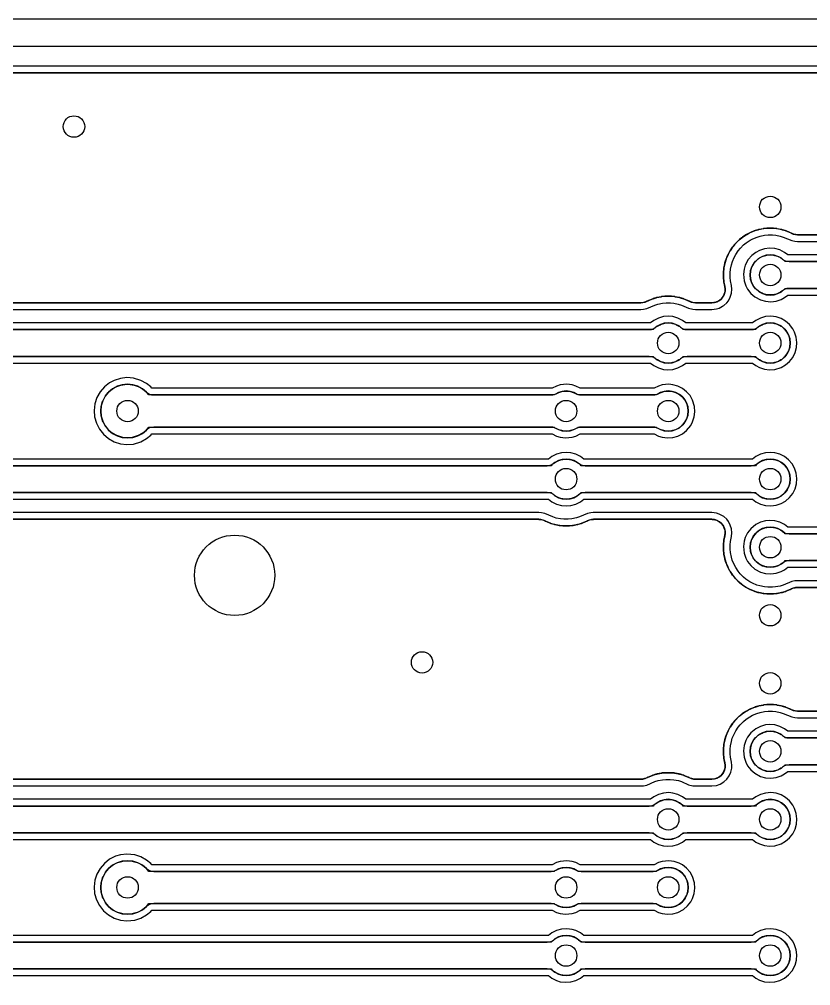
# Model space of a CAD drawing. Header units: millimetres. Extents: x -1 to 492, y -11 to 96.
# Drawn here: x 63.96 to 93.51, y 58.94 to 95 of the extents above; entities that cross this region are included whole.
import ezdxf

# ---------------------------------------------------------------- set-up
doc = ezdxf.new("R2010")
doc.units = ezdxf.units.MM
for name, color, linetype in [('ALIGN_3P0', 6, 'CONTINUOUS'), ('CLEAR_POCKET', 8, 'CONTINUOUS'), ('COPPER_REF', 9, 'CONTINUOUS'), ('DRILL_0P8', 5, 'CONTINUOUS'), ('ISO_CENTER', 1, 'CONTINUOUS'), ('OUTLINE', 7, 'CONTINUOUS')]:
    doc.layers.add(name, color=color, linetype=linetype)

msp = doc.modelspace()

# ---------------------------------------------------------------- linework, layer by layer
at = {"layer": 'ALIGN_3P0'}
msp.add_circle((72, 74.25), 1.5, dxfattribs=at)
at = {"layer": 'CLEAR_POCKET'}
for points in [[(-0.6, -1), (144.6, -1), (144.678, -0.992), (144.753, -0.97), (144.822, -0.933), (144.883, -0.883), (144.933, -0.822), (144.97, -0.753), (144.992, -0.678), (145, -0.6), (145, 94.6), (144.992, 94.678), (144.97, 94.753), (144.933, 94.822), (144.883, 94.883), (144.822, 94.933), (144.753, 94.97), (144.678, 94.992), (144.6, 95), (36.59, 95)], [(37.7, 93), (105.181, 93)], [(103.989, 86.96), (93.032, 86.96), (93.015, 86.961), (92.959, 86.965), (92.926, 86.971), (92.879, 86.983), (92.848, 86.993), (92.795, 87.016), (92.781, 87.023), (92.778, 87.024), (92.76, 87.033), (92.756, 87.035), (92.738, 87.043), (92.598, 87.101), (92.579, 87.108), (92.575, 87.11), (92.556, 87.116), (92.458, 87.146), (92.439, 87.151), (92.434, 87.153), (92.415, 87.157), (92.266, 87.186), (92.247, 87.19), (92.242, 87.191), (92.222, 87.193), (92.12, 87.203), (92.1, 87.204), (92.096, 87.205), (92.076, 87.205), (91.924, 87.205), (91.904, 87.205), (91.9, 87.204), (91.88, 87.203), (91.778, 87.193), (91.758, 87.191), (91.753, 87.19), (91.734, 87.186), (91.585, 87.157), (91.566, 87.153), (91.561, 87.151), (91.542, 87.146), (91.444, 87.116), (91.425, 87.11), (91.421, 87.108), (91.402, 87.101), (91.262, 87.043), (91.244, 87.035), (91.24, 87.033), (91.222, 87.024), (91.131, 86.976), (91.114, 86.966), (91.11, 86.964), (91.094, 86.953), (90.967, 86.869), (90.951, 86.858), (90.947, 86.855), (90.932, 86.843), (90.852, 86.777), (90.837, 86.765), (90.834, 86.761), (90.82, 86.748), (90.712, 86.64), (90.699, 86.626), (90.695, 86.623), (90.683, 86.608), (90.617, 86.528), (90.605, 86.513), (90.602, 86.509), (90.591, 86.493), (90.507, 86.366), (90.496, 86.35), (90.494, 86.346), (90.484, 86.329), (90.436, 86.238), (90.427, 86.22), (90.425, 86.216), (90.417, 86.198), (90.359, 86.058), (90.352, 86.039), (90.35, 86.035), (90.344, 86.016), (90.314, 85.918), (90.309, 85.899), (90.307, 85.894), (90.303, 85.875), (90.274, 85.726), (90.27, 85.707), (90.269, 85.702), (90.267, 85.682), (90.257, 85.58), (90.256, 85.56), (90.255, 85.556), (90.255, 85.536), (90.255, 85.384), (90.255, 85.364), (90.256, 85.36), (90.257, 85.34), (90.267, 85.238), (90.269, 85.218), (90.27, 85.213), (90.274, 85.194), (90.306, 85.03), (90.308, 85.017), (90.316, 84.96), (90.317, 84.923), (90.313, 84.861), (90.307, 84.822), (90.292, 84.763), (90.278, 84.726), (90.251, 84.672), (90.229, 84.638), (90.192, 84.59), (90.164, 84.561), (90.118, 84.522), (90.085, 84.499), (90.033, 84.47), (89.996, 84.454), (89.938, 84.436), (89.899, 84.428), (89.829, 84.421), (89.808, 84.42), (89.222, 84.42), (89.205, 84.421), (89.149, 84.425), (89.116, 84.431), (89.069, 84.443), (89.038, 84.453), (88.985, 84.476), (88.971, 84.483), (88.968, 84.484), (88.95, 84.493), (88.946, 84.495), (88.928, 84.503), (88.788, 84.561), (88.769, 84.568), (88.765, 84.57), (88.746, 84.576), (88.648, 84.606), (88.629, 84.611), (88.624, 84.613), (88.605, 84.617), (88.456, 84.646), (88.437, 84.65), (88.432, 84.651), (88.412, 84.653), (88.31, 84.663), (88.29, 84.664), (88.286, 84.665), (88.266, 84.665), (88.114, 84.665), (88.094, 84.665), (88.09, 84.664), (88.07, 84.663), (87.968, 84.653), (87.948, 84.651), (87.943, 84.65), (87.924, 84.646), (87.775, 84.617), (87.756, 84.613), (87.751, 84.611), (87.732, 84.606), (87.634, 84.576), (87.615, 84.57), (87.611, 84.568), (87.592, 84.561), (87.452, 84.503), (87.434, 84.495), (87.43, 84.493), (87.412, 84.484), (87.409, 84.483), (87.395, 84.476), (87.342, 84.453), (87.311, 84.443), (87.264, 84.431), (87.231, 84.425), (87.175, 84.421), (87.158, 84.42), (48.241, 84.42)], [(103.1, 84.96), (92.71, 84.96), (92.62, 84.95), (92.533, 84.919), (92.457, 84.869), (92.432, 84.849), (92.399, 84.827), (92.304, 84.776), (92.268, 84.761), (92.165, 84.73), (92.127, 84.722), (92.02, 84.712), (91.98, 84.712), (91.873, 84.722), (91.835, 84.73), (91.732, 84.761), (91.696, 84.776), (91.601, 84.827), (91.568, 84.849), (91.485, 84.917), (91.457, 84.945), (91.389, 85.028), (91.367, 85.061), (91.316, 85.156), (91.301, 85.192), (91.27, 85.295), (91.262, 85.333), (91.252, 85.44), (91.252, 85.48), (91.262, 85.587), (91.27, 85.625), (91.301, 85.728), (91.316, 85.764), (91.367, 85.859), (91.389, 85.892), (91.457, 85.975), (91.485, 86.003), (91.568, 86.071), (91.601, 86.093), (91.696, 86.144), (91.732, 86.159), (91.835, 86.19), (91.873, 86.198), (91.98, 86.208), (92.02, 86.208), (92.127, 86.198), (92.165, 86.19), (92.268, 86.159), (92.304, 86.144), (92.399, 86.093), (92.432, 86.071), (92.457, 86.051), (92.533, 86.001), (92.62, 85.97), (92.71, 85.96), (103.99, 85.96)], [(47.665, 83.42), (87.48, 83.42), (87.57, 83.43), (87.657, 83.461), (87.733, 83.511), (87.758, 83.531), (87.791, 83.553), (87.886, 83.604), (87.922, 83.619), (88.025, 83.65), (88.063, 83.658), (88.17, 83.668), (88.21, 83.668), (88.317, 83.658), (88.355, 83.65), (88.458, 83.619), (88.494, 83.604), (88.589, 83.553), (88.622, 83.531), (88.647, 83.511), (88.723, 83.461), (88.81, 83.43), (88.9, 83.42), (91.29, 83.42), (91.38, 83.43), (91.467, 83.461), (91.543, 83.511), (91.568, 83.531), (91.601, 83.553), (91.696, 83.604), (91.732, 83.619), (91.835, 83.65), (91.873, 83.658), (91.98, 83.668), (92.02, 83.668), (92.127, 83.658), (92.165, 83.65), (92.268, 83.619), (92.304, 83.604), (92.399, 83.553), (92.432, 83.531), (92.515, 83.463), (92.543, 83.435), (92.611, 83.352), (92.633, 83.319), (92.684, 83.224), (92.699, 83.188), (92.73, 83.085), (92.738, 83.047), (92.748, 82.94), (92.748, 82.9), (92.738, 82.793), (92.73, 82.755), (92.699, 82.652), (92.684, 82.616), (92.633, 82.521), (92.611, 82.488), (92.543, 82.405), (92.515, 82.377), (92.432, 82.309), (92.399, 82.287), (92.304, 82.236), (92.268, 82.221), (92.165, 82.19), (92.127, 82.182), (92.02, 82.172), (91.98, 82.172), (91.873, 82.182), (91.835, 82.19), (91.732, 82.221), (91.696, 82.236), (91.601, 82.287), (91.568, 82.309), (91.543, 82.329), (91.467, 82.379), (91.38, 82.41), (91.29, 82.42), (88.9, 82.42), (88.81, 82.41), (88.723, 82.379), (88.647, 82.329), (88.622, 82.309), (88.589, 82.287), (88.494, 82.236), (88.458, 82.221), (88.355, 82.19), (88.317, 82.182), (88.21, 82.172), (88.17, 82.172), (88.063, 82.182), (88.025, 82.19), (87.922, 82.221), (87.886, 82.236), (87.791, 82.287), (87.758, 82.309), (87.733, 82.329), (87.657, 82.379), (87.57, 82.41), (87.48, 82.42), (47.665, 82.42)], [(47.665, 78.34), (83.67, 78.34), (83.76, 78.35), (83.847, 78.381), (83.923, 78.431), (83.948, 78.451), (83.981, 78.473), (84.076, 78.524), (84.112, 78.539), (84.215, 78.57), (84.253, 78.578), (84.36, 78.588), (84.4, 78.588), (84.507, 78.578), (84.545, 78.57), (84.648, 78.539), (84.684, 78.524), (84.779, 78.473), (84.812, 78.451), (84.837, 78.431), (84.913, 78.381), (85, 78.35), (85.09, 78.34), (91.29, 78.34), (91.38, 78.35), (91.467, 78.381), (91.543, 78.431), (91.568, 78.451), (91.601, 78.473), (91.696, 78.524), (91.732, 78.539), (91.835, 78.57), (91.873, 78.578), (91.98, 78.588), (92.02, 78.588), (92.127, 78.578), (92.165, 78.57), (92.268, 78.539), (92.304, 78.524), (92.399, 78.473), (92.432, 78.451), (92.515, 78.383), (92.543, 78.355), (92.611, 78.272), (92.633, 78.239), (92.684, 78.144), (92.699, 78.108), (92.73, 78.005), (92.738, 77.967), (92.748, 77.86), (92.748, 77.82), (92.738, 77.713), (92.73, 77.675), (92.699, 77.572), (92.684, 77.536), (92.633, 77.441), (92.611, 77.408), (92.543, 77.325), (92.515, 77.297), (92.432, 77.229), (92.399, 77.207), (92.304, 77.156), (92.268, 77.141), (92.165, 77.11), (92.127, 77.102), (92.02, 77.092), (91.98, 77.092), (91.873, 77.102), (91.835, 77.11), (91.732, 77.141), (91.696, 77.156), (91.601, 77.207), (91.568, 77.229), (91.543, 77.249), (91.467, 77.299), (91.38, 77.33), (91.29, 77.34), (85.09, 77.34), (85, 77.33), (84.913, 77.299), (84.837, 77.249), (84.812, 77.229), (84.779, 77.207), (84.684, 77.156), (84.648, 77.141), (84.545, 77.11), (84.507, 77.102), (84.4, 77.092), (84.36, 77.092), (84.253, 77.102), (84.215, 77.11), (84.112, 77.141), (84.076, 77.156), (83.981, 77.207), (83.948, 77.229), (83.923, 77.249), (83.847, 77.299), (83.76, 77.33), (83.67, 77.34), (47.665, 77.34)], [(48.241, 76.34), (83.348, 76.34), (83.365, 76.339), (83.421, 76.335), (83.454, 76.329), (83.501, 76.317), (83.532, 76.307), (83.585, 76.284), (83.599, 76.277), (83.602, 76.276), (83.62, 76.267), (83.624, 76.265), (83.642, 76.257), (83.782, 76.199), (83.801, 76.192), (83.805, 76.19), (83.824, 76.184), (83.922, 76.154), (83.941, 76.149), (83.946, 76.147), (83.965, 76.143), (84.114, 76.114), (84.133, 76.11), (84.138, 76.109), (84.158, 76.107), (84.26, 76.097), (84.28, 76.096), (84.284, 76.095), (84.304, 76.095), (84.456, 76.095), (84.476, 76.095), (84.48, 76.096), (84.5, 76.097), (84.602, 76.107), (84.622, 76.109), (84.627, 76.11), (84.646, 76.114), (84.795, 76.143), (84.814, 76.147), (84.819, 76.149), (84.838, 76.154), (84.936, 76.184), (84.955, 76.19), (84.959, 76.192), (84.978, 76.199), (85.118, 76.257), (85.136, 76.265), (85.14, 76.267), (85.158, 76.276), (85.161, 76.277), (85.175, 76.284), (85.228, 76.307), (85.259, 76.317), (85.306, 76.329), (85.339, 76.335), (85.395, 76.339), (85.412, 76.34), (89.808, 76.34), (89.829, 76.339), (89.899, 76.332), (89.938, 76.324), (89.996, 76.306), (90.033, 76.29), (90.085, 76.261), (90.118, 76.238), (90.164, 76.199), (90.192, 76.17), (90.229, 76.122), (90.251, 76.088), (90.278, 76.034), (90.292, 75.997), (90.307, 75.938), (90.313, 75.899), (90.317, 75.838), (90.315, 75.798), (90.306, 75.737), (90.307, 75.737), (90.304, 75.718), (90.304, 75.717), (90.274, 75.566), (90.27, 75.547), (90.269, 75.542), (90.267, 75.522), (90.257, 75.42), (90.256, 75.4), (90.255, 75.396), (90.255, 75.376), (90.255, 75.224), (90.255, 75.204), (90.256, 75.2), (90.257, 75.18), (90.267, 75.078), (90.269, 75.058), (90.27, 75.053), (90.274, 75.034), (90.303, 74.885), (90.307, 74.866), (90.309, 74.861), (90.314, 74.842), (90.344, 74.744), (90.35, 74.725), (90.352, 74.721), (90.359, 74.702), (90.417, 74.562), (90.425, 74.544), (90.427, 74.54), (90.436, 74.522), (90.484, 74.431), (90.494, 74.414), (90.496, 74.41), (90.507, 74.394), (90.591, 74.267), (90.602, 74.251), (90.605, 74.247), (90.617, 74.232), (90.683, 74.152), (90.695, 74.137), (90.699, 74.134), (90.712, 74.12), (90.82, 74.012), (90.834, 73.999), (90.837, 73.995), (90.852, 73.983), (90.932, 73.917), (90.947, 73.905), (90.951, 73.902), (90.967, 73.891), (91.094, 73.807), (91.11, 73.796), (91.114, 73.794), (91.131, 73.784), (91.222, 73.736), (91.24, 73.727), (91.244, 73.725), (91.262, 73.717), (91.402, 73.659), (91.421, 73.652), (91.425, 73.65), (91.444, 73.644), (91.542, 73.614), (91.561, 73.609), (91.566, 73.607), (91.585, 73.603), (91.734, 73.574), (91.753, 73.57), (91.758, 73.569), (91.778, 73.567), (91.88, 73.557), (91.9, 73.556), (91.904, 73.555), (91.924, 73.555), (92.076, 73.555), (92.096, 73.555), (92.1, 73.556), (92.12, 73.557), (92.222, 73.567), (92.242, 73.569), (92.247, 73.57), (92.266, 73.574), (92.415, 73.603), (92.434, 73.607), (92.439, 73.609), (92.458, 73.614), (92.556, 73.644), (92.575, 73.65), (92.579, 73.652), (92.598, 73.659), (92.738, 73.717), (92.756, 73.725), (92.76, 73.727), (92.778, 73.736), (92.781, 73.737), (92.795, 73.744), (92.848, 73.767), (92.879, 73.777), (92.926, 73.789), (92.959, 73.795), (93.015, 73.799), (93.032, 73.8), (99.99, 73.8)], [(101.1, 74.8), (92.71, 74.8), (92.62, 74.79), (92.533, 74.759), (92.457, 74.709), (92.432, 74.689), (92.399, 74.667), (92.304, 74.616), (92.268, 74.601), (92.165, 74.57), (92.127, 74.562), (92.02, 74.552), (91.98, 74.552), (91.873, 74.562), (91.835, 74.57), (91.732, 74.601), (91.696, 74.616), (91.601, 74.667), (91.568, 74.689), (91.485, 74.757), (91.457, 74.785), (91.389, 74.868), (91.367, 74.901), (91.316, 74.996), (91.301, 75.032), (91.27, 75.135), (91.262, 75.173), (91.252, 75.28), (91.252, 75.32), (91.262, 75.427), (91.27, 75.465), (91.301, 75.568), (91.316, 75.604), (91.367, 75.699), (91.389, 75.732), (91.457, 75.815), (91.485, 75.843), (91.568, 75.911), (91.601, 75.933), (91.696, 75.984), (91.732, 75.999), (91.835, 76.03), (91.873, 76.038), (91.98, 76.048), (92.02, 76.048), (92.127, 76.038), (92.165, 76.03), (92.268, 75.999), (92.304, 75.984), (92.399, 75.933), (92.432, 75.911), (92.457, 75.891), (92.533, 75.841), (92.62, 75.81), (92.71, 75.8), (101.99, 75.8)], [(99.99, 69.18), (93.032, 69.18), (93.015, 69.181), (92.959, 69.185), (92.926, 69.191), (92.879, 69.203), (92.848, 69.213), (92.795, 69.236), (92.781, 69.243), (92.778, 69.244), (92.76, 69.253), (92.756, 69.255), (92.738, 69.263), (92.598, 69.321), (92.579, 69.328), (92.575, 69.33), (92.556, 69.336), (92.458, 69.366), (92.439, 69.371), (92.434, 69.373), (92.415, 69.377), (92.266, 69.406), (92.247, 69.41), (92.242, 69.411), (92.222, 69.413), (92.12, 69.423), (92.1, 69.424), (92.096, 69.425), (92.076, 69.425), (91.924, 69.425), (91.904, 69.425), (91.9, 69.424), (91.88, 69.423), (91.778, 69.413), (91.758, 69.411), (91.753, 69.41), (91.734, 69.406), (91.585, 69.377), (91.566, 69.373), (91.561, 69.371), (91.542, 69.366), (91.444, 69.336), (91.425, 69.33), (91.421, 69.328), (91.402, 69.321), (91.262, 69.263), (91.244, 69.255), (91.24, 69.253), (91.222, 69.244), (91.131, 69.196), (91.114, 69.186), (91.11, 69.184), (91.094, 69.173), (90.967, 69.089), (90.951, 69.078), (90.947, 69.075), (90.932, 69.063), (90.852, 68.997), (90.837, 68.985), (90.834, 68.981), (90.82, 68.968), (90.712, 68.86), (90.699, 68.846), (90.695, 68.843), (90.683, 68.828), (90.617, 68.748), (90.605, 68.733), (90.602, 68.729), (90.591, 68.713), (90.507, 68.586), (90.496, 68.57), (90.494, 68.566), (90.484, 68.549), (90.436, 68.458), (90.427, 68.44), (90.425, 68.436), (90.417, 68.418), (90.359, 68.278), (90.352, 68.259), (90.35, 68.255), (90.344, 68.236), (90.314, 68.138), (90.309, 68.119), (90.307, 68.114), (90.303, 68.095), (90.274, 67.946), (90.27, 67.927), (90.269, 67.922), (90.267, 67.902), (90.257, 67.8), (90.256, 67.78), (90.255, 67.776), (90.255, 67.756), (90.255, 67.604), (90.255, 67.584), (90.256, 67.58), (90.257, 67.56), (90.267, 67.458), (90.269, 67.438), (90.27, 67.433), (90.274, 67.414), (90.306, 67.25), (90.308, 67.237), (90.316, 67.18), (90.317, 67.143), (90.313, 67.081), (90.307, 67.042), (90.292, 66.983), (90.278, 66.946), (90.251, 66.892), (90.229, 66.858), (90.192, 66.81), (90.164, 66.781), (90.118, 66.742), (90.085, 66.719), (90.033, 66.69), (89.996, 66.674), (89.938, 66.656), (89.899, 66.648), (89.829, 66.641), (89.808, 66.64), (89.222, 66.64), (89.205, 66.641), (89.149, 66.645), (89.116, 66.651), (89.069, 66.663), (89.038, 66.673), (88.985, 66.696), (88.971, 66.703), (88.968, 66.704), (88.95, 66.713), (88.946, 66.715), (88.928, 66.723), (88.788, 66.781), (88.769, 66.788), (88.765, 66.79), (88.746, 66.796), (88.648, 66.826), (88.629, 66.831), (88.624, 66.833), (88.605, 66.837), (88.456, 66.866), (88.437, 66.87), (88.432, 66.871), (88.412, 66.873), (88.31, 66.883), (88.29, 66.884), (88.286, 66.885), (88.266, 66.885), (88.114, 66.885), (88.094, 66.885), (88.09, 66.884), (88.07, 66.883), (87.968, 66.873), (87.948, 66.871), (87.943, 66.87), (87.924, 66.866), (87.775, 66.837), (87.756, 66.833), (87.751, 66.831), (87.732, 66.826), (87.634, 66.796), (87.615, 66.79), (87.611, 66.788), (87.592, 66.781), (87.452, 66.723), (87.434, 66.715), (87.43, 66.713), (87.412, 66.704), (87.409, 66.703), (87.395, 66.696), (87.342, 66.673), (87.311, 66.663), (87.264, 66.651), (87.231, 66.645), (87.175, 66.641), (87.158, 66.64), (58.01, 66.64)], [(99.1, 67.18), (92.71, 67.18), (92.62, 67.17), (92.533, 67.139), (92.457, 67.089), (92.432, 67.069), (92.399, 67.047), (92.304, 66.996), (92.268, 66.981), (92.165, 66.95), (92.127, 66.942), (92.02, 66.932), (91.98, 66.932), (91.873, 66.942), (91.835, 66.95), (91.732, 66.981), (91.696, 66.996), (91.601, 67.047), (91.568, 67.069), (91.485, 67.137), (91.457, 67.165), (91.389, 67.248), (91.367, 67.281), (91.316, 67.376), (91.301, 67.412), (91.27, 67.515), (91.262, 67.553), (91.252, 67.66), (91.252, 67.7), (91.262, 67.807), (91.27, 67.845), (91.301, 67.948), (91.316, 67.984), (91.367, 68.079), (91.389, 68.112), (91.457, 68.195), (91.485, 68.223), (91.568, 68.291), (91.601, 68.313), (91.696, 68.364), (91.732, 68.379), (91.835, 68.41), (91.873, 68.418), (91.98, 68.428), (92.02, 68.428), (92.127, 68.418), (92.165, 68.41), (92.268, 68.379), (92.304, 68.364), (92.399, 68.313), (92.432, 68.291), (92.457, 68.271), (92.533, 68.221), (92.62, 68.19), (92.71, 68.18), (99.99, 68.18)], [(56.9, 65.64), (87.48, 65.64), (87.57, 65.65), (87.657, 65.681), (87.733, 65.731), (87.758, 65.751), (87.791, 65.773), (87.886, 65.824), (87.922, 65.839), (88.025, 65.87), (88.063, 65.878), (88.17, 65.888), (88.21, 65.888), (88.317, 65.878), (88.355, 65.87), (88.458, 65.839), (88.494, 65.824), (88.589, 65.773), (88.622, 65.751), (88.647, 65.731), (88.723, 65.681), (88.81, 65.65), (88.9, 65.64), (91.29, 65.64), (91.38, 65.65), (91.467, 65.681), (91.543, 65.731), (91.568, 65.751), (91.601, 65.773), (91.696, 65.824), (91.732, 65.839), (91.835, 65.87), (91.873, 65.878), (91.98, 65.888), (92.02, 65.888), (92.127, 65.878), (92.165, 65.87), (92.268, 65.839), (92.304, 65.824), (92.399, 65.773), (92.432, 65.751), (92.515, 65.683), (92.543, 65.655), (92.611, 65.572), (92.633, 65.539), (92.684, 65.444), (92.699, 65.408), (92.73, 65.305), (92.738, 65.267), (92.748, 65.16), (92.748, 65.12), (92.738, 65.013), (92.73, 64.975), (92.699, 64.872), (92.684, 64.836), (92.633, 64.741), (92.611, 64.708), (92.543, 64.625), (92.515, 64.597), (92.432, 64.529), (92.399, 64.507), (92.304, 64.456), (92.268, 64.441), (92.165, 64.41), (92.127, 64.402), (92.02, 64.392), (91.98, 64.392), (91.873, 64.402), (91.835, 64.41), (91.732, 64.441), (91.696, 64.456), (91.601, 64.507), (91.568, 64.529), (91.543, 64.549), (91.467, 64.599), (91.38, 64.63), (91.29, 64.64), (88.9, 64.64), (88.81, 64.63), (88.723, 64.599), (88.647, 64.549), (88.622, 64.529), (88.589, 64.507), (88.494, 64.456), (88.458, 64.441), (88.355, 64.41), (88.317, 64.402), (88.21, 64.392), (88.17, 64.392), (88.063, 64.402), (88.025, 64.41), (87.922, 64.441), (87.886, 64.456), (87.791, 64.507), (87.758, 64.529), (87.733, 64.549), (87.657, 64.599), (87.57, 64.63), (87.48, 64.64), (56.01, 64.64)], [(52.9, 60.56), (83.67, 60.56), (83.738, 60.566), (83.804, 60.583), (83.867, 60.612), (83.923, 60.651), (83.948, 60.671), (83.981, 60.693), (84.076, 60.744), (84.112, 60.759), (84.215, 60.79), (84.253, 60.798), (84.36, 60.808), (84.4, 60.808), (84.507, 60.798), (84.545, 60.79), (84.648, 60.759), (84.684, 60.744), (84.779, 60.693), (84.812, 60.671), (84.837, 60.651), (84.893, 60.612), (84.956, 60.583), (85.022, 60.566), (85.09, 60.56), (91.29, 60.56), (91.358, 60.566), (91.424, 60.583), (91.487, 60.612), (91.543, 60.651), (91.568, 60.671), (91.601, 60.693), (91.696, 60.744), (91.732, 60.759), (91.835, 60.79), (91.873, 60.798), (91.98, 60.808), (92.02, 60.808), (92.127, 60.798), (92.165, 60.79), (92.268, 60.759), (92.304, 60.744), (92.399, 60.693), (92.432, 60.671), (92.515, 60.603), (92.543, 60.575), (92.611, 60.492), (92.633, 60.459), (92.684, 60.364), (92.699, 60.328), (92.73, 60.225), (92.738, 60.187), (92.748, 60.08), (92.748, 60.04), (92.738, 59.933), (92.73, 59.895), (92.699, 59.792), (92.684, 59.756), (92.633, 59.661), (92.611, 59.628), (92.543, 59.545), (92.515, 59.517), (92.432, 59.449), (92.399, 59.427), (92.304, 59.376), (92.268, 59.361), (92.165, 59.33), (92.127, 59.322), (92.02, 59.312), (91.98, 59.312), (91.873, 59.322), (91.835, 59.33), (91.732, 59.361), (91.696, 59.376), (91.601, 59.427), (91.568, 59.449), (91.543, 59.469), (91.487, 59.508), (91.424, 59.537), (91.358, 59.554), (91.29, 59.56), (85.09, 59.56), (85.022, 59.554), (84.956, 59.537), (84.893, 59.508), (84.837, 59.469), (84.812, 59.449), (84.779, 59.427), (84.684, 59.376), (84.648, 59.361), (84.545, 59.33), (84.507, 59.322), (84.4, 59.312), (84.36, 59.312), (84.253, 59.322), (84.215, 59.33), (84.112, 59.361), (84.076, 59.376), (83.981, 59.427), (83.948, 59.449), (83.923, 59.469), (83.867, 59.508), (83.804, 59.537), (83.738, 59.554), (83.67, 59.56), (52.01, 59.56)]]:
    msp.add_lwpolyline(points, dxfattribs=at)
for points in [[(88.317, 79.642), (88.21, 79.632), (88.17, 79.632), (88.063, 79.642), (88.025, 79.65), (87.922, 79.681), (87.886, 79.696), (87.818, 79.733), (87.758, 79.759), (87.694, 79.775), (87.629, 79.78), (84.941, 79.78), (84.876, 79.775), (84.812, 79.759), (84.752, 79.733), (84.684, 79.696), (84.648, 79.681), (84.545, 79.65), (84.507, 79.642), (84.4, 79.632), (84.36, 79.632), (84.253, 79.642), (84.215, 79.65), (84.112, 79.681), (84.076, 79.696), (84.008, 79.733), (83.948, 79.759), (83.884, 79.775), (83.819, 79.78), (68.977, 79.78), (68.899, 79.772), (68.824, 79.75), (68.755, 79.713), (68.694, 79.663), (68.692, 79.66), (68.571, 79.561), (68.538, 79.539), (68.4, 79.465), (68.364, 79.45), (68.214, 79.405), (68.176, 79.397), (68.02, 79.382), (67.98, 79.382), (67.824, 79.397), (67.786, 79.405), (67.636, 79.45), (67.6, 79.465), (67.462, 79.539), (67.429, 79.561), (67.308, 79.66), (67.28, 79.688), (67.181, 79.809), (67.159, 79.842), (67.085, 79.98), (67.07, 80.016), (67.025, 80.166), (67.017, 80.204), (67.002, 80.36), (67.002, 80.4), (67.017, 80.556), (67.025, 80.594), (67.07, 80.744), (67.085, 80.78), (67.159, 80.918), (67.181, 80.951), (67.28, 81.072), (67.308, 81.1), (67.429, 81.199), (67.462, 81.221), (67.6, 81.295), (67.636, 81.31), (67.786, 81.355), (67.824, 81.363), (67.98, 81.378), (68.02, 81.378), (68.176, 81.363), (68.214, 81.355), (68.364, 81.31), (68.4, 81.295), (68.538, 81.221), (68.571, 81.199), (68.692, 81.1), (68.694, 81.097), (68.755, 81.047), (68.824, 81.01), (68.899, 80.988), (68.977, 80.98), (83.819, 80.98), (83.884, 80.985), (83.948, 81.001), (84.008, 81.027), (84.076, 81.064), (84.112, 81.079), (84.215, 81.11), (84.253, 81.118), (84.36, 81.128), (84.4, 81.128), (84.507, 81.118), (84.545, 81.11), (84.648, 81.079), (84.684, 81.064), (84.752, 81.027), (84.812, 81.001), (84.876, 80.985), (84.941, 80.98), (87.629, 80.98), (87.694, 80.985), (87.758, 81.001), (87.818, 81.027), (87.886, 81.064), (87.922, 81.079), (88.025, 81.11), (88.063, 81.118), (88.17, 81.128), (88.21, 81.128), (88.317, 81.118), (88.355, 81.11), (88.458, 81.079), (88.494, 81.064), (88.589, 81.013), (88.622, 80.991), (88.705, 80.923), (88.733, 80.895), (88.801, 80.812), (88.823, 80.779), (88.874, 80.684), (88.889, 80.648), (88.92, 80.545), (88.928, 80.507), (88.938, 80.4), (88.938, 80.36), (88.928, 80.253), (88.92, 80.215), (88.889, 80.112), (88.874, 80.076), (88.823, 79.981), (88.801, 79.948), (88.733, 79.865), (88.705, 79.837), (88.622, 79.769), (88.589, 79.747), (88.494, 79.696), (88.458, 79.681), (88.355, 79.65)], [(88.317, 61.862), (88.21, 61.852), (88.17, 61.852), (88.063, 61.862), (88.025, 61.87), (87.922, 61.901), (87.886, 61.916), (87.818, 61.953), (87.758, 61.979), (87.694, 61.995), (87.629, 62), (84.941, 62), (84.876, 61.995), (84.812, 61.979), (84.752, 61.953), (84.684, 61.916), (84.648, 61.901), (84.545, 61.87), (84.507, 61.862), (84.4, 61.852), (84.36, 61.852), (84.253, 61.862), (84.215, 61.87), (84.112, 61.901), (84.076, 61.916), (84.008, 61.953), (83.948, 61.979), (83.884, 61.995), (83.819, 62), (68.977, 62), (68.899, 61.992), (68.824, 61.97), (68.755, 61.933), (68.694, 61.883), (68.692, 61.88), (68.571, 61.781), (68.538, 61.759), (68.4, 61.685), (68.364, 61.67), (68.214, 61.625), (68.176, 61.617), (68.02, 61.602), (67.98, 61.602), (67.824, 61.617), (67.786, 61.625), (67.636, 61.67), (67.6, 61.685), (67.462, 61.759), (67.429, 61.781), (67.308, 61.88), (67.28, 61.908), (67.181, 62.029), (67.159, 62.062), (67.085, 62.2), (67.07, 62.236), (67.025, 62.386), (67.017, 62.424), (67.002, 62.58), (67.002, 62.62), (67.017, 62.776), (67.025, 62.814), (67.07, 62.964), (67.085, 63), (67.159, 63.138), (67.181, 63.171), (67.28, 63.292), (67.308, 63.32), (67.429, 63.419), (67.462, 63.441), (67.6, 63.515), (67.636, 63.53), (67.786, 63.575), (67.824, 63.583), (67.98, 63.598), (68.02, 63.598), (68.176, 63.583), (68.214, 63.575), (68.364, 63.53), (68.4, 63.515), (68.538, 63.441), (68.571, 63.419), (68.692, 63.32), (68.694, 63.317), (68.755, 63.267), (68.824, 63.23), (68.899, 63.208), (68.977, 63.2), (83.819, 63.2), (83.884, 63.205), (83.948, 63.221), (84.008, 63.247), (84.076, 63.284), (84.112, 63.299), (84.215, 63.33), (84.253, 63.338), (84.36, 63.348), (84.4, 63.348), (84.507, 63.338), (84.545, 63.33), (84.648, 63.299), (84.684, 63.284), (84.752, 63.247), (84.812, 63.221), (84.876, 63.205), (84.941, 63.2), (87.629, 63.2), (87.694, 63.205), (87.758, 63.221), (87.818, 63.247), (87.886, 63.284), (87.922, 63.299), (88.025, 63.33), (88.063, 63.338), (88.17, 63.348), (88.21, 63.348), (88.317, 63.338), (88.355, 63.33), (88.458, 63.299), (88.494, 63.284), (88.589, 63.233), (88.622, 63.211), (88.705, 63.143), (88.733, 63.115), (88.801, 63.032), (88.823, 62.999), (88.874, 62.904), (88.889, 62.868), (88.92, 62.765), (88.928, 62.727), (88.938, 62.62), (88.938, 62.58), (88.928, 62.473), (88.92, 62.435), (88.889, 62.332), (88.874, 62.296), (88.823, 62.201), (88.801, 62.168), (88.733, 62.085), (88.705, 62.057), (88.622, 61.989), (88.589, 61.967), (88.494, 61.916), (88.458, 61.901), (88.355, 61.87)]]:
    msp.add_lwpolyline(points, close=True, dxfattribs=at)
at = {"layer": 'COPPER_REF'}
for points in [[(105.19, 93), (37.69, 93)], [(48.23, 84.42), (87.166, 84.42), (87.248, 84.427), (87.327, 84.447), (87.402, 84.479), (87.421, 84.489), (87.443, 84.5), (87.601, 84.565), (87.624, 84.573), (87.742, 84.609), (87.765, 84.615), (87.934, 84.648), (87.958, 84.652), (88.08, 84.664), (88.104, 84.665), (88.276, 84.665), (88.3, 84.664), (88.422, 84.652), (88.446, 84.648), (88.615, 84.615), (88.638, 84.609), (88.756, 84.573), (88.779, 84.565), (88.937, 84.5), (88.959, 84.489), (88.978, 84.479), (89.053, 84.447), (89.132, 84.427), (89.214, 84.42), (89.819, 84.42), (89.919, 84.43), (90.015, 84.46), (90.103, 84.509), (90.18, 84.574), (90.242, 84.654), (90.286, 84.744), (90.312, 84.841), (90.318, 84.942), (90.306, 85.023), (90.307, 85.023), (90.272, 85.204), (90.268, 85.228), (90.256, 85.35), (90.255, 85.374), (90.255, 85.546), (90.256, 85.57), (90.268, 85.692), (90.272, 85.716), (90.305, 85.885), (90.311, 85.908), (90.347, 86.026), (90.355, 86.049), (90.42, 86.207), (90.431, 86.229), (90.489, 86.337), (90.501, 86.358), (90.597, 86.501), (90.611, 86.521), (90.689, 86.615), (90.705, 86.633), (90.827, 86.755), (90.845, 86.771), (90.939, 86.849), (90.959, 86.863), (91.102, 86.959), (91.123, 86.971), (91.231, 87.029), (91.253, 87.04), (91.411, 87.105), (91.434, 87.113), (91.552, 87.149), (91.575, 87.155), (91.744, 87.188), (91.768, 87.192), (91.89, 87.204), (91.914, 87.205), (92.086, 87.205), (92.11, 87.204), (92.232, 87.192), (92.256, 87.188), (92.425, 87.155), (92.448, 87.149), (92.566, 87.113), (92.589, 87.105), (92.747, 87.04), (92.769, 87.029), (92.788, 87.019), (92.863, 86.987), (92.942, 86.967), (93.024, 86.96), (103.994, 86.96)], [(104, 85.96), (92.555, 85.96), (92.53, 85.99), (92.417, 86.084), (92.287, 86.153), (92.146, 86.196), (92, 86.21), (91.854, 86.196), (91.713, 86.153), (91.583, 86.084), (91.47, 85.99), (91.376, 85.877), (91.307, 85.747), (91.264, 85.606), (91.25, 85.46), (91.264, 85.314), (91.307, 85.173), (91.376, 85.043), (91.47, 84.93), (91.583, 84.836), (91.713, 84.767), (91.854, 84.724), (92, 84.71), (92.146, 84.724), (92.287, 84.767), (92.417, 84.836), (92.53, 84.93), (92.555, 84.96), (103.5, 84.96)], [(47.408, 82.42), (87.635, 82.42), (87.66, 82.39), (87.773, 82.296), (87.903, 82.227), (88.044, 82.184), (88.19, 82.17), (88.336, 82.184), (88.477, 82.227), (88.607, 82.296), (88.72, 82.39), (88.745, 82.42), (91.445, 82.42), (91.47, 82.39), (91.583, 82.296), (91.713, 82.227), (91.854, 82.184), (92, 82.17), (92.146, 82.184), (92.287, 82.227), (92.417, 82.296), (92.53, 82.39), (92.624, 82.503), (92.693, 82.633), (92.736, 82.774), (92.75, 82.92), (92.736, 83.066), (92.693, 83.207), (92.624, 83.337), (92.53, 83.45), (92.417, 83.544), (92.287, 83.613), (92.146, 83.656), (92, 83.67), (91.854, 83.656), (91.713, 83.613), (91.583, 83.544), (91.47, 83.45), (91.445, 83.42), (88.745, 83.42), (88.72, 83.45), (88.607, 83.544), (88.477, 83.613), (88.336, 83.656), (88.19, 83.67), (88.044, 83.656), (87.903, 83.613), (87.773, 83.544), (87.66, 83.45), (87.635, 83.42), (47.408, 83.42)], [(47.408, 77.34), (83.825, 77.34), (83.85, 77.31), (83.963, 77.216), (84.093, 77.147), (84.234, 77.104), (84.38, 77.09), (84.526, 77.104), (84.667, 77.147), (84.797, 77.216), (84.91, 77.31), (84.935, 77.34), (91.445, 77.34), (91.47, 77.31), (91.583, 77.216), (91.713, 77.147), (91.854, 77.104), (92, 77.09), (92.146, 77.104), (92.287, 77.147), (92.417, 77.216), (92.53, 77.31), (92.624, 77.423), (92.693, 77.553), (92.736, 77.694), (92.75, 77.84), (92.736, 77.986), (92.693, 78.127), (92.624, 78.257), (92.53, 78.37), (92.417, 78.464), (92.287, 78.533), (92.146, 78.576), (92, 78.59), (91.854, 78.576), (91.713, 78.533), (91.583, 78.464), (91.47, 78.37), (91.445, 78.34), (84.935, 78.34), (84.91, 78.37), (84.797, 78.464), (84.667, 78.533), (84.526, 78.576), (84.38, 78.59), (84.234, 78.576), (84.093, 78.533), (83.963, 78.464), (83.85, 78.37), (83.825, 78.34), (47.408, 78.34)], [(100, 73.8), (93.024, 73.8), (92.942, 73.793), (92.863, 73.773), (92.788, 73.741), (92.769, 73.731), (92.747, 73.72), (92.589, 73.655), (92.566, 73.647), (92.448, 73.611), (92.425, 73.605), (92.256, 73.572), (92.232, 73.568), (92.11, 73.556), (92.086, 73.555), (91.914, 73.555), (91.89, 73.556), (91.768, 73.568), (91.744, 73.572), (91.575, 73.605), (91.552, 73.611), (91.434, 73.647), (91.411, 73.655), (91.253, 73.72), (91.231, 73.731), (91.123, 73.789), (91.102, 73.801), (90.959, 73.897), (90.939, 73.911), (90.845, 73.989), (90.827, 74.005), (90.705, 74.127), (90.689, 74.145), (90.611, 74.239), (90.597, 74.259), (90.501, 74.402), (90.489, 74.423), (90.431, 74.531), (90.42, 74.553), (90.355, 74.711), (90.347, 74.734), (90.311, 74.852), (90.305, 74.875), (90.272, 75.044), (90.268, 75.068), (90.256, 75.19), (90.255, 75.214), (90.255, 75.386), (90.256, 75.41), (90.268, 75.532), (90.272, 75.556), (90.307, 75.737), (90.306, 75.737), (90.318, 75.818), (90.312, 75.919), (90.286, 76.016), (90.242, 76.106), (90.18, 76.186), (90.103, 76.251), (90.015, 76.3), (89.919, 76.33), (89.819, 76.34), (85.404, 76.34), (85.322, 76.333), (85.243, 76.313), (85.168, 76.281), (85.149, 76.271), (85.127, 76.26), (84.969, 76.195), (84.946, 76.187), (84.828, 76.151), (84.805, 76.145), (84.636, 76.112), (84.612, 76.108), (84.49, 76.096), (84.466, 76.095), (84.294, 76.095), (84.27, 76.096), (84.148, 76.108), (84.124, 76.112), (83.955, 76.145), (83.932, 76.151), (83.814, 76.187), (83.791, 76.195), (83.633, 76.26), (83.611, 76.271), (83.592, 76.281), (83.517, 76.313), (83.438, 76.333), (83.356, 76.34), (48.23, 76.34)], [(102, 75.8), (92.555, 75.8), (92.53, 75.83), (92.417, 75.924), (92.287, 75.993), (92.146, 76.036), (92, 76.05), (91.854, 76.036), (91.713, 75.993), (91.583, 75.924), (91.47, 75.83), (91.376, 75.717), (91.307, 75.587), (91.264, 75.446), (91.25, 75.3), (91.264, 75.154), (91.307, 75.013), (91.376, 74.883), (91.47, 74.77), (91.583, 74.676), (91.713, 74.607), (91.854, 74.564), (92, 74.55), (92.146, 74.564), (92.287, 74.607), (92.417, 74.676), (92.53, 74.77), (92.555, 74.8), (101.5, 74.8)], [(58, 66.64), (87.166, 66.64), (87.248, 66.647), (87.327, 66.667), (87.402, 66.699), (87.421, 66.709), (87.443, 66.72), (87.601, 66.785), (87.624, 66.793), (87.742, 66.829), (87.765, 66.835), (87.934, 66.868), (87.958, 66.872), (88.08, 66.884), (88.104, 66.885), (88.276, 66.885), (88.3, 66.884), (88.422, 66.872), (88.446, 66.868), (88.615, 66.835), (88.638, 66.829), (88.756, 66.793), (88.779, 66.785), (88.937, 66.72), (88.959, 66.709), (88.978, 66.699), (89.053, 66.667), (89.132, 66.647), (89.214, 66.64), (89.819, 66.64), (89.919, 66.65), (90.015, 66.68), (90.103, 66.729), (90.18, 66.794), (90.242, 66.874), (90.286, 66.964), (90.312, 67.061), (90.318, 67.162), (90.306, 67.243), (90.307, 67.243), (90.272, 67.424), (90.268, 67.448), (90.256, 67.57), (90.255, 67.594), (90.255, 67.766), (90.256, 67.79), (90.268, 67.912), (90.272, 67.936), (90.305, 68.105), (90.311, 68.128), (90.347, 68.246), (90.355, 68.269), (90.42, 68.427), (90.431, 68.449), (90.489, 68.557), (90.501, 68.578), (90.597, 68.721), (90.611, 68.741), (90.689, 68.835), (90.705, 68.853), (90.827, 68.975), (90.845, 68.991), (90.939, 69.069), (90.959, 69.083), (91.102, 69.179), (91.123, 69.191), (91.231, 69.249), (91.253, 69.26), (91.411, 69.325), (91.434, 69.333), (91.552, 69.369), (91.575, 69.375), (91.744, 69.408), (91.768, 69.412), (91.89, 69.424), (91.914, 69.425), (92.086, 69.425), (92.11, 69.424), (92.232, 69.412), (92.256, 69.408), (92.425, 69.375), (92.448, 69.369), (92.566, 69.333), (92.589, 69.325), (92.747, 69.26), (92.769, 69.249), (92.788, 69.239), (92.863, 69.207), (92.942, 69.187), (93.024, 69.18), (100, 69.18)], [(100, 68.18), (92.555, 68.18), (92.53, 68.21), (92.417, 68.304), (92.287, 68.373), (92.146, 68.416), (92, 68.43), (91.854, 68.416), (91.713, 68.373), (91.583, 68.304), (91.47, 68.21), (91.376, 68.097), (91.307, 67.967), (91.264, 67.826), (91.25, 67.68), (91.264, 67.534), (91.307, 67.393), (91.376, 67.263), (91.47, 67.15), (91.583, 67.056), (91.713, 66.987), (91.854, 66.944), (92, 66.93), (92.146, 66.944), (92.287, 66.987), (92.417, 67.056), (92.53, 67.15), (92.555, 67.18), (99.5, 67.18)], [(56, 64.64), (87.635, 64.64), (87.66, 64.61), (87.773, 64.516), (87.903, 64.447), (88.044, 64.404), (88.19, 64.39), (88.336, 64.404), (88.477, 64.447), (88.607, 64.516), (88.72, 64.61), (88.745, 64.64), (91.445, 64.64), (91.47, 64.61), (91.583, 64.516), (91.713, 64.447), (91.854, 64.404), (92, 64.39), (92.146, 64.404), (92.287, 64.447), (92.417, 64.516), (92.53, 64.61), (92.624, 64.723), (92.693, 64.853), (92.736, 64.994), (92.75, 65.14), (92.736, 65.286), (92.693, 65.427), (92.624, 65.557), (92.53, 65.67), (92.417, 65.764), (92.287, 65.833), (92.146, 65.876), (92, 65.89), (91.854, 65.876), (91.713, 65.833), (91.583, 65.764), (91.47, 65.67), (91.445, 65.64), (88.745, 65.64), (88.72, 65.67), (88.607, 65.764), (88.477, 65.833), (88.336, 65.876), (88.19, 65.89), (88.044, 65.876), (87.903, 65.833), (87.773, 65.764), (87.66, 65.67), (87.635, 65.64), (56.5, 65.64)], [(52, 59.56), (83.825, 59.56), (83.85, 59.53), (83.963, 59.436), (84.093, 59.367), (84.234, 59.324), (84.38, 59.31), (84.526, 59.324), (84.667, 59.367), (84.797, 59.436), (84.91, 59.53), (84.935, 59.56), (91.445, 59.56), (91.47, 59.53), (91.583, 59.436), (91.713, 59.367), (91.854, 59.324), (92, 59.31), (92.146, 59.324), (92.287, 59.367), (92.417, 59.436), (92.53, 59.53), (92.624, 59.643), (92.693, 59.773), (92.736, 59.914), (92.75, 60.06), (92.736, 60.206), (92.693, 60.347), (92.624, 60.477), (92.53, 60.59), (92.417, 60.684), (92.287, 60.753), (92.146, 60.796), (92, 60.81), (91.854, 60.796), (91.713, 60.753), (91.583, 60.684), (91.47, 60.59), (91.445, 60.56), (84.935, 60.56), (84.91, 60.59), (84.797, 60.684), (84.667, 60.753), (84.526, 60.796), (84.38, 60.81), (84.234, 60.796), (84.093, 60.753), (83.963, 60.684), (83.85, 60.59), (83.825, 60.56), (52.5, 60.56)]]:
    msp.add_lwpolyline(points, dxfattribs=at)
for points in [[(88.477, 79.687), (88.607, 79.756), (88.72, 79.85), (88.814, 79.963), (88.883, 80.093), (88.926, 80.234), (88.94, 80.38), (88.926, 80.526), (88.883, 80.667), (88.814, 80.797), (88.72, 80.91), (88.607, 81.004), (88.477, 81.073), (88.336, 81.116), (88.19, 81.13), (88.044, 81.116), (87.903, 81.073), (87.773, 81.004), (87.745, 80.98), (84.825, 80.98), (84.797, 81.004), (84.667, 81.073), (84.526, 81.116), (84.38, 81.13), (84.234, 81.116), (84.093, 81.073), (83.963, 81.004), (83.935, 80.98), (68.795, 80.98), (68.707, 81.087), (68.556, 81.211), (68.383, 81.304), (68.195, 81.361), (68, 81.38), (67.805, 81.361), (67.617, 81.304), (67.444, 81.211), (67.293, 81.087), (67.169, 80.936), (67.076, 80.763), (67.019, 80.575), (67, 80.38), (67.019, 80.185), (67.076, 79.997), (67.169, 79.824), (67.293, 79.673), (67.444, 79.549), (67.617, 79.456), (67.805, 79.399), (68, 79.38), (68.195, 79.399), (68.383, 79.456), (68.556, 79.549), (68.707, 79.673), (68.795, 79.78), (83.935, 79.78), (83.963, 79.756), (84.093, 79.687), (84.234, 79.644), (84.38, 79.63), (84.526, 79.644), (84.667, 79.687), (84.797, 79.756), (84.825, 79.78), (87.745, 79.78), (87.773, 79.756), (87.903, 79.687), (88.044, 79.644), (88.19, 79.63), (88.336, 79.644)], [(88.477, 61.907), (88.607, 61.976), (88.72, 62.07), (88.814, 62.183), (88.883, 62.313), (88.926, 62.454), (88.94, 62.6), (88.926, 62.746), (88.883, 62.887), (88.814, 63.017), (88.72, 63.13), (88.607, 63.224), (88.477, 63.293), (88.336, 63.336), (88.19, 63.35), (88.044, 63.336), (87.903, 63.293), (87.773, 63.224), (87.745, 63.2), (84.825, 63.2), (84.797, 63.224), (84.667, 63.293), (84.526, 63.336), (84.38, 63.35), (84.234, 63.336), (84.093, 63.293), (83.963, 63.224), (83.935, 63.2), (68.795, 63.2), (68.707, 63.307), (68.556, 63.431), (68.383, 63.524), (68.195, 63.581), (68, 63.6), (67.805, 63.581), (67.617, 63.524), (67.444, 63.431), (67.293, 63.307), (67.169, 63.156), (67.076, 62.983), (67.019, 62.795), (67, 62.6), (67.019, 62.405), (67.076, 62.217), (67.169, 62.044), (67.293, 61.893), (67.444, 61.769), (67.617, 61.676), (67.805, 61.619), (68, 61.6), (68.195, 61.619), (68.383, 61.676), (68.556, 61.769), (68.707, 61.893), (68.795, 62), (83.935, 62), (83.963, 61.976), (84.093, 61.907), (84.234, 61.864), (84.38, 61.85), (84.526, 61.864), (84.667, 61.907), (84.797, 61.976), (84.825, 62), (87.745, 62), (87.773, 61.976), (87.903, 61.907), (88.044, 61.864), (88.19, 61.85), (88.336, 61.864)]]:
    msp.add_lwpolyline(points, close=True, dxfattribs=at)
at = {"layer": 'DRILL_0P8'}
for centre in [(66, 91), (92, 88), (92, 85.46), (88.19, 82.92), (92, 82.92), (68, 80.38), (84.38, 80.38), (88.19, 80.38), (84.38, 77.84), (92, 77.84), (92, 75.3), (92, 72.76), (79, 71), (92, 70.22), (92, 67.68), (88.19, 65.14), (92, 65.14), (68, 62.6), (84.38, 62.6), (88.19, 62.6), (84.38, 60.06), (92, 60.06)]:
    msp.add_circle(centre, 0.4, dxfattribs=at)
at = {"layer": 'ISO_CENTER'}
for points in [[(105.19, 93.25), (37.69, 93.25)], [(48.23, 84.17), (87.166, 84.17), (87.268, 84.178), (87.388, 84.204), (87.691, 84.332), (87.808, 84.368), (87.976, 84.402), (88.11, 84.415), (88.282, 84.415), (88.404, 84.402), (88.56, 84.371), (88.689, 84.332), (88.953, 84.217), (89.112, 84.178), (89.214, 84.17), (89.819, 84.17), (89.993, 84.192), (90.089, 84.222), (90.224, 84.29), (90.265, 84.319), (90.377, 84.42), (90.439, 84.5), (90.51, 84.633), (90.554, 84.777), (90.568, 84.928), (90.553, 85.072), (90.518, 85.246), (90.505, 85.368), (90.505, 85.54), (90.518, 85.674), (90.552, 85.842), (90.588, 85.959), (90.649, 86.106), (90.713, 86.224), (90.801, 86.357), (90.886, 86.461), (91.008, 86.582), (91.103, 86.659), (91.246, 86.754), (91.354, 86.811), (91.513, 86.876), (91.63, 86.911), (91.786, 86.942), (91.92, 86.955), (92.08, 86.955), (92.214, 86.942), (92.37, 86.911), (92.487, 86.876), (92.802, 86.744), (92.922, 86.718), (93.024, 86.71), (103.991, 86.71)], [(104, 86.21), (92.657, 86.21), (92.535, 86.304), (92.36, 86.392), (92.171, 86.444), (91.975, 86.459), (91.781, 86.435), (91.595, 86.373), (91.465, 86.304), (91.311, 86.184), (91.183, 86.035), (91.068, 85.82), (91.025, 85.679), (91.001, 85.485), (91.025, 85.241), (91.087, 85.055), (91.156, 84.925), (91.276, 84.771), (91.425, 84.643), (91.64, 84.528), (91.829, 84.476), (92.025, 84.461), (92.219, 84.485), (92.405, 84.547), (92.535, 84.616), (92.657, 84.71), (103.25, 84.71)], [(47.575, 82.17), (87.533, 82.17), (87.655, 82.076), (87.83, 81.988), (88.019, 81.936), (88.165, 81.921), (88.361, 81.936), (88.55, 81.988), (88.725, 82.076), (88.847, 82.17), (91.343, 82.17), (91.465, 82.076), (91.595, 82.007), (91.781, 81.945), (91.975, 81.921), (92.171, 81.936), (92.405, 82.007), (92.575, 82.103), (92.724, 82.231), (92.844, 82.385), (92.932, 82.56), (92.984, 82.749), (92.999, 82.945), (92.975, 83.139), (92.913, 83.325), (92.844, 83.455), (92.724, 83.609), (92.575, 83.737), (92.405, 83.833), (92.219, 83.895), (92.025, 83.919), (91.829, 83.904), (91.64, 83.852), (91.465, 83.764), (91.343, 83.67), (88.847, 83.67), (88.725, 83.764), (88.55, 83.852), (88.361, 83.904), (88.215, 83.919), (88.019, 83.904), (87.83, 83.852), (87.655, 83.764), (87.533, 83.67), (47.575, 83.67)], [(47.575, 77.09), (83.723, 77.09), (83.845, 76.996), (84.02, 76.908), (84.209, 76.856), (84.405, 76.841), (84.551, 76.856), (84.74, 76.908), (84.915, 76.996), (85.037, 77.09), (91.343, 77.09), (91.465, 76.996), (91.64, 76.908), (91.829, 76.856), (92.025, 76.841), (92.219, 76.865), (92.405, 76.927), (92.575, 77.023), (92.724, 77.151), (92.844, 77.305), (92.932, 77.48), (92.984, 77.669), (92.999, 77.865), (92.975, 78.059), (92.913, 78.245), (92.817, 78.415), (92.689, 78.564), (92.535, 78.684), (92.36, 78.772), (92.171, 78.824), (92.025, 78.839), (91.829, 78.824), (91.64, 78.772), (91.465, 78.684), (91.343, 78.59), (85.037, 78.59), (84.915, 78.684), (84.74, 78.772), (84.551, 78.824), (84.405, 78.839), (84.209, 78.824), (84.02, 78.772), (83.845, 78.684), (83.723, 78.59), (47.575, 78.59)], [(100, 74.05), (93.024, 74.05), (92.922, 74.042), (92.802, 74.016), (92.487, 73.884), (92.37, 73.849), (92.202, 73.816), (92.08, 73.805), (91.908, 73.805), (91.786, 73.818), (91.618, 73.852), (91.501, 73.888), (91.343, 73.954), (91.236, 74.013), (91.093, 74.108), (90.999, 74.186), (90.878, 74.308), (90.801, 74.403), (90.713, 74.536), (90.649, 74.654), (90.584, 74.813), (90.549, 74.93), (90.516, 75.098), (90.505, 75.22), (90.505, 75.392), (90.518, 75.514), (90.555, 75.704), (90.568, 75.832), (90.554, 75.983), (90.51, 76.127), (90.439, 76.26), (90.377, 76.34), (90.265, 76.441), (90.224, 76.47), (90.089, 76.538), (89.993, 76.568), (89.819, 76.59), (85.383, 76.589), (85.302, 76.582), (85.182, 76.556), (84.879, 76.428), (84.762, 76.392), (84.594, 76.358), (84.46, 76.345), (84.288, 76.345), (84.166, 76.358), (84.01, 76.389), (83.881, 76.428), (83.578, 76.556), (83.458, 76.582), (83.356, 76.59), (48.23, 76.59)], [(102, 76.05), (92.657, 76.05), (92.535, 76.144), (92.36, 76.232), (92.171, 76.284), (91.975, 76.299), (91.829, 76.284), (91.64, 76.232), (91.465, 76.144), (91.276, 75.989), (91.156, 75.835), (91.068, 75.66), (91.025, 75.519), (91.001, 75.325), (91.025, 75.081), (91.087, 74.895), (91.156, 74.765), (91.276, 74.611), (91.425, 74.483), (91.64, 74.368), (91.829, 74.316), (92.025, 74.301), (92.219, 74.325), (92.405, 74.387), (92.535, 74.456), (92.657, 74.55), (101.25, 74.55)], [(58, 66.39), (87.166, 66.39), (87.268, 66.398), (87.388, 66.424), (87.691, 66.552), (87.82, 66.591), (87.976, 66.622), (88.098, 66.635), (88.27, 66.635), (88.404, 66.622), (88.572, 66.588), (88.689, 66.552), (88.953, 66.437), (89.112, 66.398), (89.214, 66.39), (89.819, 66.39), (89.993, 66.412), (90.136, 66.461), (90.265, 66.539), (90.377, 66.64), (90.466, 66.762), (90.528, 66.9), (90.562, 67.047), (90.568, 67.148), (90.555, 67.272), (90.518, 67.466), (90.505, 67.588), (90.505, 67.76), (90.516, 67.882), (90.549, 68.05), (90.584, 68.167), (90.649, 68.326), (90.713, 68.444), (90.801, 68.577), (90.878, 68.672), (90.999, 68.794), (91.103, 68.879), (91.236, 68.967), (91.343, 69.026), (91.501, 69.092), (91.63, 69.131), (91.786, 69.162), (91.92, 69.175), (92.08, 69.175), (92.214, 69.162), (92.37, 69.131), (92.487, 69.096), (92.802, 68.964), (92.922, 68.938), (93.024, 68.93), (100, 68.93)], [(100, 68.43), (92.657, 68.43), (92.535, 68.524), (92.36, 68.612), (92.171, 68.664), (91.975, 68.679), (91.829, 68.664), (91.64, 68.612), (91.465, 68.524), (91.276, 68.369), (91.156, 68.215), (91.087, 68.085), (91.025, 67.899), (91.001, 67.705), (91.025, 67.461), (91.087, 67.275), (91.156, 67.145), (91.276, 66.991), (91.425, 66.863), (91.64, 66.748), (91.829, 66.696), (92.025, 66.681), (92.219, 66.705), (92.405, 66.767), (92.535, 66.836), (92.657, 66.93), (99.25, 66.93)], [(56, 64.39), (87.533, 64.39), (87.655, 64.296), (87.83, 64.208), (88.019, 64.156), (88.165, 64.141), (88.361, 64.156), (88.55, 64.208), (88.725, 64.296), (88.847, 64.39), (91.343, 64.39), (91.465, 64.296), (91.595, 64.227), (91.781, 64.165), (91.975, 64.141), (92.171, 64.156), (92.405, 64.227), (92.575, 64.323), (92.724, 64.451), (92.844, 64.605), (92.932, 64.78), (92.984, 64.969), (92.999, 65.165), (92.975, 65.359), (92.913, 65.545), (92.844, 65.675), (92.724, 65.829), (92.575, 65.957), (92.405, 66.053), (92.219, 66.115), (92.025, 66.139), (91.829, 66.124), (91.64, 66.072), (91.465, 65.984), (91.343, 65.89), (88.847, 65.89), (88.725, 65.984), (88.55, 66.072), (88.361, 66.124), (88.215, 66.139), (88.019, 66.124), (87.83, 66.072), (87.655, 65.984), (87.533, 65.89), (56.75, 65.89)], [(52, 59.31), (83.723, 59.31), (83.845, 59.216), (84.02, 59.128), (84.161, 59.085), (84.355, 59.061), (84.551, 59.076), (84.74, 59.128), (84.915, 59.216), (85.037, 59.31), (91.343, 59.31), (91.465, 59.216), (91.595, 59.147), (91.781, 59.085), (91.975, 59.061), (92.171, 59.076), (92.36, 59.128), (92.535, 59.216), (92.689, 59.336), (92.817, 59.485), (92.932, 59.7), (92.984, 59.889), (92.999, 60.085), (92.975, 60.279), (92.913, 60.465), (92.844, 60.595), (92.724, 60.749), (92.575, 60.877), (92.405, 60.973), (92.219, 61.035), (92.025, 61.059), (91.829, 61.044), (91.64, 60.992), (91.465, 60.904), (91.343, 60.81), (85.037, 60.81), (84.915, 60.904), (84.74, 60.992), (84.599, 61.035), (84.405, 61.059), (84.209, 61.044), (84.02, 60.992), (83.845, 60.904), (83.723, 60.81), (52.75, 60.81)]]:
    msp.add_lwpolyline(points, dxfattribs=at)
for points in [[(88.55, 79.448), (88.725, 79.536), (88.879, 79.656), (89.034, 79.845), (89.103, 79.975), (89.165, 80.161), (89.189, 80.355), (89.174, 80.551), (89.103, 80.785), (89.007, 80.955), (88.879, 81.104), (88.725, 81.224), (88.55, 81.312), (88.361, 81.364), (88.215, 81.379), (87.971, 81.355), (87.83, 81.312), (87.667, 81.23), (84.903, 81.23), (84.74, 81.312), (84.599, 81.355), (84.405, 81.379), (84.161, 81.355), (84.02, 81.312), (83.857, 81.23), (68.913, 81.23), (68.866, 81.28), (68.714, 81.405), (68.501, 81.524), (68.22, 81.61), (67.975, 81.629), (67.732, 81.6), (67.499, 81.524), (67.327, 81.432), (67.134, 81.28), (66.975, 81.094), (66.856, 80.881), (66.78, 80.648), (66.751, 80.405), (66.77, 80.16), (66.837, 79.925), (66.948, 79.707), (67.1, 79.514), (67.286, 79.355), (67.499, 79.236), (67.732, 79.16), (67.975, 79.131), (68.22, 79.15), (68.501, 79.236), (68.714, 79.355), (68.866, 79.48), (68.913, 79.53), (83.857, 79.53), (84.02, 79.448), (84.161, 79.405), (84.355, 79.381), (84.599, 79.405), (84.74, 79.448), (84.903, 79.53), (87.667, 79.53), (87.83, 79.448), (87.971, 79.405), (88.165, 79.381), (88.361, 79.396)], [(88.55, 61.668), (88.765, 61.783), (88.914, 61.911), (89.034, 62.065), (89.103, 62.195), (89.165, 62.381), (89.189, 62.575), (89.174, 62.771), (89.103, 63.005), (89.007, 63.175), (88.879, 63.324), (88.725, 63.444), (88.595, 63.513), (88.409, 63.575), (88.215, 63.599), (87.971, 63.575), (87.83, 63.532), (87.667, 63.45), (84.903, 63.45), (84.74, 63.532), (84.599, 63.575), (84.405, 63.599), (84.161, 63.575), (84.02, 63.532), (83.857, 63.45), (68.913, 63.45), (68.866, 63.5), (68.714, 63.625), (68.501, 63.744), (68.268, 63.82), (67.975, 63.849), (67.732, 63.82), (67.545, 63.763), (67.327, 63.652), (67.134, 63.5), (66.975, 63.314), (66.856, 63.101), (66.78, 62.868), (66.751, 62.625), (66.77, 62.38), (66.837, 62.145), (66.948, 61.927), (67.1, 61.734), (67.286, 61.575), (67.499, 61.456), (67.732, 61.38), (67.975, 61.351), (68.268, 61.38), (68.501, 61.456), (68.714, 61.575), (68.866, 61.7), (68.913, 61.75), (83.857, 61.75), (84.02, 61.668), (84.161, 61.625), (84.355, 61.601), (84.599, 61.625), (84.74, 61.668), (84.903, 61.75), (87.667, 61.75), (87.83, 61.668), (87.971, 61.625), (88.165, 61.601), (88.361, 61.616)]]:
    msp.add_lwpolyline(points, close=True, dxfattribs=at)
at = {"layer": 'OUTLINE'}
msp.add_lwpolyline([(0, 0), (0, 94), (144, 94), (144, 0)], close=True, dxfattribs=at)

doc.saveas('drawing.dxf')
